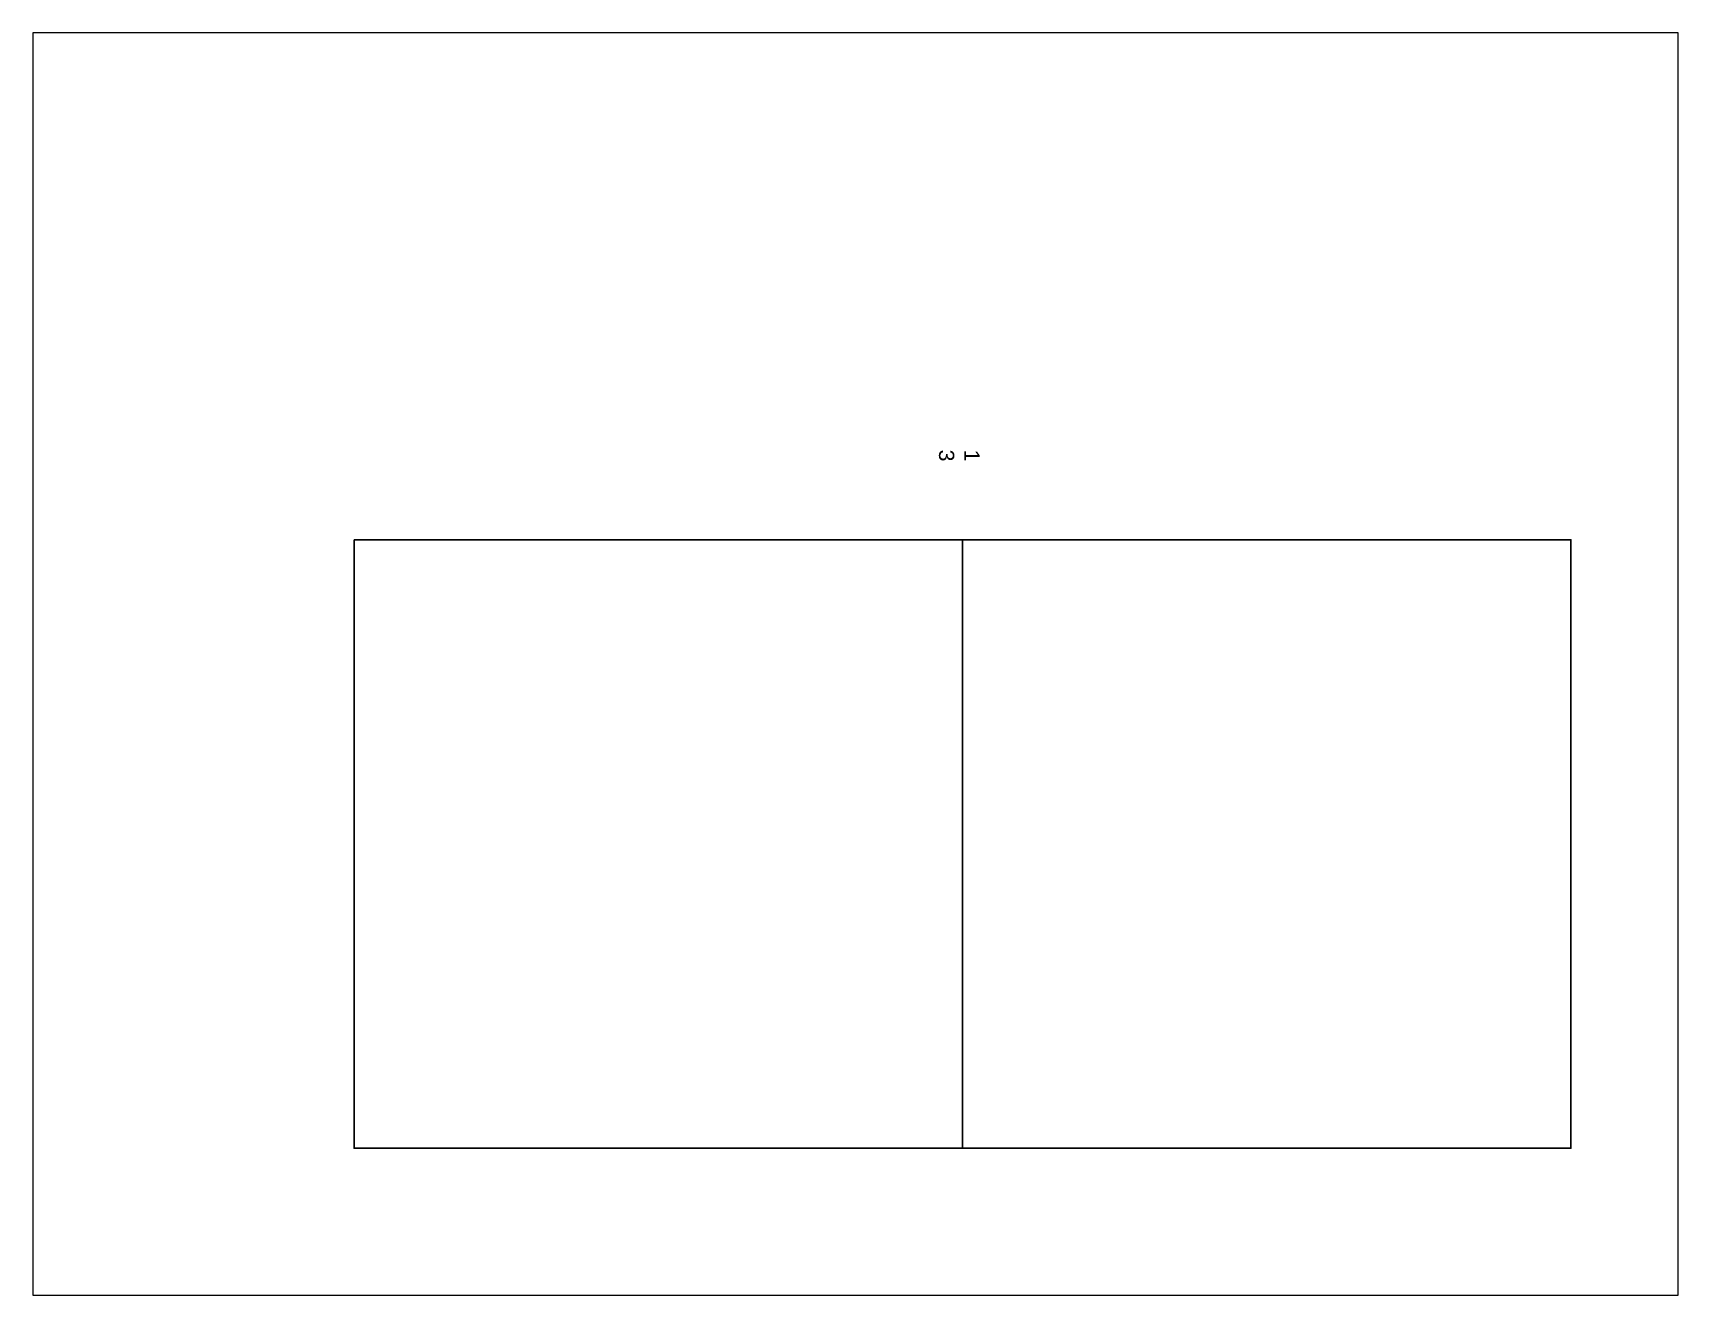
# Paper-space layout '1y3' of a CAD drawing. Header units: millimetres. Extents: x -3 to 267, y -2 to 205.
# The model-space entities are those that its viewports show. They can reach past a viewport. Long polylines and large blocks are cut down to what shows.
import ezdxf

# ---------------------------------------------------------------- set-up
doc = ezdxf.new("R2010")
doc.units = ezdxf.units.MM
doc.styles.get("Standard").update_dxf_attribs({"font": 'arial.ttf'})

msp = doc.modelspace()

# ---------------------------------------------------------------- linework, layer by layer
for points in [[(1560.48, 2234.17), (1660.48, 2234.17), (1660.48, 2334.17), (1560.48, 2334.17)], [(1560.48, 2134.17), (1660.48, 2134.17), (1660.48, 2234.17), (1560.48, 2234.17)]]:
    msp.add_lwpolyline(points, close=True)

# ---------------------------------------------------------------- texts
at = {"char_height": 2.5, "attachment_point": 1}
for s, width, insert in [('cuadrado lado 10cm', 8.5179, (1596.27, 2363.8)), ('1\\P3', 32.3491, (1545.66, 2236.98))]:
    msp.add_mtext_dynamic_manual_height_columns(s, width=width, gutter_width=12.5, heights=[0], dxfattribs=dict(at, insert=insert))

psp = doc.layouts.new('1y3')

# ---------------------------------------------------------------- viewports
at = {"layer": '0', "view_target_point": (1699.18, 2288.14), "view_twist_angle": 270}
psp.add_viewport(center=(132.04, 101.25), size=(270.39, 207.4523), view_center_point=(-71.55, 118.29), view_height=207.4523, dxfattribs=at)

doc.saveas('drawing.dxf')
